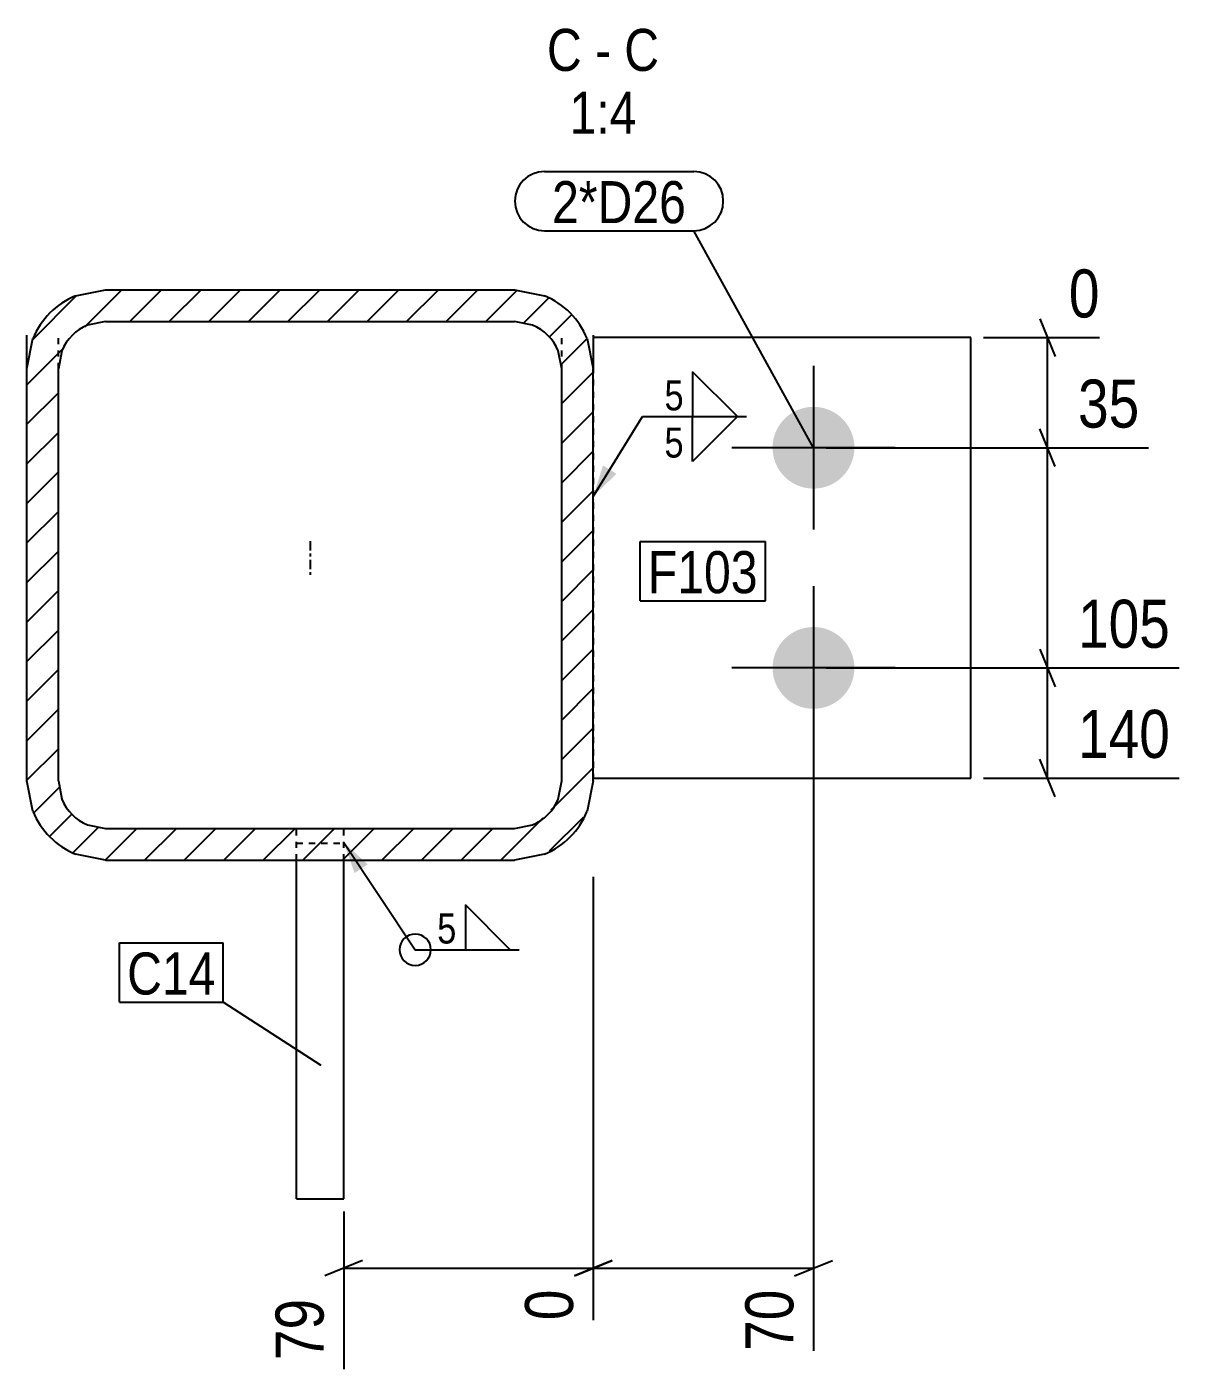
# Model space of a CAD drawing. Header units: millimetres. Extents: x 26 to 49553, y 9 to 1572.
# Drawn here: x 20318.4 to 20685, y 9.3 to 436.3 of the extents above; entities that cross this region are included whole.
import ezdxf

# ---------------------------------------------------------------- set-up
doc = ezdxf.new("R2010")
doc.units = ezdxf.units.MM
doc.linetypes.add('DXK_LINE_DOT2', pattern=[3.9198, 1.9599, -1.9599])
doc.linetypes.add('DXK_LINE_DOT3', pattern=[5.9187, 2.979, -0.9799, 0.9799, -0.9799])
for name, color, linetype in [('MÅLSÆTNING', 7, 'Continuous'), ('STÅL', 7, 'Continuous'), ('TEKST', 7, 'Continuous')]:
    doc.layers.add(name, color=color, linetype=linetype)
doc.styles.add('Arial Narrow', font='ARIALN.TTF', dxfattribs={"height": 0.2})

msp = doc.modelspace()

# ---------------------------------------------------------------- hatches: boundary and pattern name
at = {"layer": 'STÅL', "linetype": 'Continuous'}
h = msp.add_hatch(dxfattribs=at)
h.set_pattern_fill('', scale=2.8, style=0, pattern_type=0)
h.set_pattern_definition([(45, (20496.533, 337.227), (-6.28618, 6.28618), [])])
h.paths.add_polyline_path([(20498.44, 327.59), (20496.53, 337.23), (20491.11, 345.4), (20483, 350.86), (20473.44, 352.78), (20343.44, 352.78), (20333.87, 350.86), (20325.76, 345.4), (20320.34, 337.23), (20318.44, 327.59), (20318.44, 196.61), (20320.34, 186.97), (20325.76, 178.8), (20333.87, 173.34), (20343.44, 171.42), (20473.44, 171.42), (20483, 173.34), (20491.11, 178.8), (20496.53, 186.97), (20498.44, 196.61)])
h.paths.add_polyline_path([(20487.29, 190.83), (20484.04, 185.93), (20479.18, 182.65), (20473.44, 181.5), (20343.44, 181.5), (20337.7, 182.65), (20332.83, 185.93), (20329.58, 190.83), (20328.44, 196.61), (20328.44, 327.59), (20329.58, 333.37), (20332.83, 338.27), (20337.7, 341.55), (20343.44, 342.7), (20473.44, 342.7), (20479.18, 341.55), (20484.04, 338.27), (20487.29, 333.37), (20488.44, 327.59), (20488.44, 196.61)])
for points in [[(20568.44, 289.55, -1), (20568.44, 315.55, -1)], [(20568.44, 219.55, -1), (20568.44, 245.55, -1)]]:
    msp.add_hatch(color=96, dxfattribs=at).paths.add_polyline_path(points)
at = {"layer": 'TEKST', "linetype": 'Continuous'}
for points in [[(20505.82, 294.28), (20498.44, 287.08), (20501.56, 296.91)], [(20422.6, 167.36), (20419.14, 177.07), (20426.76, 170.13)]]:
    msp.add_hatch(color=3, dxfattribs=at).paths.add_polyline_path(points)

# ---------------------------------------------------------------- linework, layer by layer
at = {"layer": 'MÅLSÆTNING', "color": 7, "linetype": 'Continuous'}
for p, q in [((20640.41, 343.55), (20645.21, 331.55)), ((20622.44, 337.55), (20659.36, 337.55)), ((20642.81, 302.55), (20642.81, 337.55)), ((20645.21, 296.55), (20640.41, 308.55)), ((20645.21, 296.55), (20640.41, 308.55)), ((20572.44, 302.55), (20674.94, 302.55)), ((20572.44, 302.55), (20674.94, 302.55)), ((20642.81, 232.55), (20642.81, 302.55)), ((20640.41, 238.55), (20645.21, 226.55)), ((20640.41, 238.55), (20645.21, 226.55)), ((20572.44, 232.55), (20684.69, 232.55)), ((20572.44, 232.55), (20684.69, 232.55)), ((20642.81, 197.55), (20642.81, 232.55)), ((20568.44, 228.55), (20568.44, 15.43)), ((20645.21, 191.55), (20640.41, 203.55)), ((20622.44, 197.55), (20684.69, 197.55)), ((20498.44, 166.13), (20498.44, 25.18)), ((20498.44, 166.13), (20498.44, 25.18)), ((20419.14, 59.79), (20419.14, 9.6)), ((20425.14, 44.13), (20413.14, 39.33)), ((20504.44, 44.13), (20492.44, 39.33)), ((20492.44, 39.33), (20504.44, 44.13)), ((20562.44, 39.33), (20574.44, 44.13)), ((20419.14, 41.73), (20498.44, 41.73)), ((20498.44, 41.73), (20568.44, 41.73))]:
    msp.add_line(p, q, dxfattribs=at)
at = {"layer": 'STÅL', "color": 2, "linetype": 'Continuous'}
for p, q in [((20333.87, 350.86), (20343.44, 352.78)), ((20343.44, 352.78), (20473.44, 352.78)), ((20473.44, 352.78), (20483, 350.86)), ((20343.44, 342.7), (20337.7, 341.55)), ((20343.44, 342.7), (20473.44, 342.7)), ((20479.18, 341.55), (20473.44, 342.7)), ((20318.44, 327.59), (20318.44, 338.35)), ((20498.44, 338.35), (20498.44, 337.55)), ((20498.44, 337.55), (20498.44, 332.13)), ((20618.44, 337.55), (20498.44, 337.55)), ((20618.44, 197.55), (20618.44, 337.55)), ((20318.44, 327.59), (20320.34, 337.23)), ((20329.58, 333.37), (20328.44, 327.59)), ((20488.44, 327.59), (20487.29, 333.37)), ((20496.53, 337.23), (20498.44, 327.59)), ((20498.44, 332.13), (20498.44, 327.59)), ((20318.44, 196.61), (20318.44, 327.59)), ((20328.44, 196.61), (20328.44, 327.59)), ((20488.44, 196.61), (20488.44, 327.59)), ((20498.44, 196.61), (20498.44, 327.59)), ((20320.34, 186.97), (20318.44, 196.61)), ((20328.44, 196.61), (20329.58, 190.83)), ((20487.29, 190.83), (20488.44, 196.61)), ((20498.44, 196.61), (20496.53, 186.97)), ((20498.44, 197.55), (20618.44, 197.55)), ((20337.7, 182.65), (20343.44, 181.5)), ((20343.44, 181.5), (20473.44, 181.5)), ((20473.44, 181.5), (20479.18, 182.65)), ((20343.44, 171.42), (20333.87, 173.34)), ((20343.44, 171.42), (20473.44, 171.42)), ((20404.14, 63.79), (20404.14, 171.42)), ((20419.14, 63.79), (20419.14, 171.42)), ((20483, 173.34), (20473.44, 171.42)), ((20404.14, 63.79), (20419.14, 63.79))]:
    msp.add_line(p, q, dxfattribs=at)
at = {"layer": 'STÅL', "color": 7, "linetype": 'DXK_LINE_DOT2'}
for p, q in [((20328.44, 327.59), (20328.44, 338.35)), ((20488.44, 327.59), (20488.44, 338.35)), ((20498.44, 337.55), (20498.44, 332.13)), ((20498.44, 332.13), (20498.44, 197.55)), ((20318.44, 196.61), (20318.44, 207.37)), ((20328.44, 196.61), (20328.44, 207.37)), ((20488.44, 196.61), (20488.44, 207.37)), ((20498.44, 196.61), (20498.44, 197.55)), ((20404.14, 171.42), (20404.14, 182.18)), ((20419.14, 171.42), (20419.14, 182.18)), ((20404.14, 176.89), (20419.14, 176.89))]:
    msp.add_line(p, q, dxfattribs=at)
at = {"layer": 'STÅL', "color": 96, "linetype": 'Continuous'}
for p, q in [((20568.44, 328.55), (20568.44, 276.55)), ((20594.44, 302.55), (20542.44, 302.55)), ((20568.44, 258.55), (20568.44, 206.55)), ((20594.44, 232.55), (20542.44, 232.55))]:
    msp.add_line(p, q, dxfattribs=at)
at = {"layer": 'STÅL', "color": 7, "linetype": 'DXK_LINE_DOT3'}
msp.add_line((20408.44, 272.86), (20408.44, 262.1), dxfattribs=at)
at = {"layer": 'STÅL', "color": 2, "linetype": 'Continuous'}
for centre, radius, start, end in [((20343.56, 327.71), 25.09, 112.7149, 157.7138), ((20473.31, 327.71), 25.09, 22.2862, 67.2851), ((20343.51, 327.66), 15.06, 112.7149, 157.7138), ((20473.36, 327.66), 15.06, 22.2862, 67.2851), ((20343.51, 196.54), 15.06, 202.2862, 247.2851), ((20473.36, 196.54), 15.06, 292.7149, 337.7138), ((20343.56, 196.49), 25.09, 202.2862, 247.2851), ((20473.31, 196.49), 25.09, 292.7149, 337.7138)]:
    msp.add_arc(centre, radius, start, end, dxfattribs=at)
at = {"layer": 'TEKST', "color": 7, "linetype": 'Continuous'}
for p, q in [((20482.96, 390.34), (20530.39, 390.34)), ((20482.96, 371.54), (20530.39, 371.54)), ((20568.44, 302.55), (20530.39, 371.54)), ((20513.38, 272.71), (20553.14, 272.71)), ((20513.38, 253.91), (20513.38, 272.71)), ((20553.14, 253.91), (20553.14, 272.71)), ((20513.38, 253.91), (20553.14, 253.91)), ((20347.91, 145.12), (20380.85, 145.12)), ((20347.91, 126.32), (20347.91, 145.12)), ((20380.85, 126.32), (20380.85, 145.12)), ((20347.91, 126.32), (20380.85, 126.32)), ((20411.98, 106.11), (20380.85, 126.32))]:
    msp.add_line(p, q, dxfattribs=at)
at = {"layer": 'TEKST', "color": 3, "linetype": 'Continuous'}
for p, q in [((20498.44, 287.08), (20514.08, 312.43)), ((20419.14, 177.07), (20441.85, 142.95))]:
    msp.add_line(p, q, dxfattribs=at)
at = {"layer": 'TEKST', "color": 7, "linetype": 'Continuous'}
for centre, start, end in [((20482.96, 380.94), 90, 270), ((20530.39, 380.94), 270, 90)]:
    msp.add_arc(centre, 9.4, start, end, dxfattribs=at)
at = {"layer": 'TEKST', "color": 3, "linetype": 'Continuous'}
msp.add_arc((20441.85, 142.95), 5, 90, 270, dxfattribs=at)

# ---------------------------------------------------------------- wipeouts: each hides what was drawn before it
at = {"color": 0, "linetype": 'Continuous'}
for points, layer in [([(20675.22, 305.75), (20675.22, 328.15), (20649.32, 328.15), (20649.32, 305.75)], 'MÅLSÆTNING'), ([(20684.97, 235.75), (20684.97, 258.15), (20649.32, 258.15), (20649.32, 235.75)], 'MÅLSÆTNING'), ([(20684.97, 200.75), (20684.97, 223.15), (20649.32, 223.15), (20649.32, 200.75)], 'MÅLSÆTNING'), ([(20415.94, 35.21), (20393.54, 35.21), (20393.54, 9.31), (20415.94, 9.31)], 'MÅLSÆTNING'), ([(20494.81, 422.34), (20494.81, 436.34), (20483.74, 436.34), (20483.74, 422.34)], 'TEKST'), ([(20504.11, 422.34), (20504.11, 436.34), (20499.01, 436.34), (20499.01, 422.34)], 'TEKST'), ([(20519.39, 422.34), (20519.39, 436.34), (20508.31, 436.34), (20508.31, 422.34)], 'TEKST'), ([(20512.23, 402.34), (20512.23, 416.34), (20490.9, 416.34), (20490.9, 402.34)], 'TEKST'), ([(20527.98, 298.63), (20527.98, 310.23), (20520.28, 310.23), (20520.28, 298.63)], 'TEKST')]:
    msp.add_wipeout(points, dxfattribs=at).dxf.layer = layer
at = {"color": 0}
for points in [[(20527.99, 373.94), (20527.99, 387.94), (20485.36, 387.94), (20485.36, 373.94)], [(20527.98, 313.63), (20527.98, 325.23), (20520.28, 325.23), (20520.28, 313.63)], [(20550.74, 256.31), (20550.74, 270.31), (20515.78, 270.31), (20515.78, 256.31)], [(20455.75, 144.15), (20455.75, 155.75), (20448.05, 155.75), (20448.05, 144.15)], [(20378.45, 128.72), (20378.45, 142.72), (20350.31, 142.72), (20350.31, 128.72)]]:
    msp.add_wipeout(points, dxfattribs=at).dxf.layer = 'TEKST'

# ---------------------------------------------------------------- next in the draw order: linework, layer by layer
at = {"layer": 'TEKST', "color": 3, "linetype": 'Continuous'}
for p, q in [((20544.32, 312.43), (20530.04, 326.72)), ((20530.04, 326.72), (20530.04, 312.43)), ((20514.08, 312.43), (20547.18, 312.43)), ((20530.04, 312.43), (20544.32, 312.43)), ((20530.04, 312.43), (20544.32, 312.43)), ((20544.32, 312.43), (20530.04, 298.15)), ((20530.04, 298.15), (20530.04, 312.43)), ((20472.09, 142.95), (20457.8, 157.23)), ((20457.8, 157.23), (20457.8, 142.95)), ((20441.85, 142.95), (20474.95, 142.95)), ((20457.8, 142.95), (20472.09, 142.95))]:
    msp.add_line(p, q, dxfattribs=at)
msp.add_arc((20441.85, 142.95), 5, 270, 90, dxfattribs=at)

# ---------------------------------------------------------------- next in the draw order: texts
at = {"layer": 'MÅLSÆTNING', "color": 3, "linetype": 'Continuous', "style": 'Arial Narrow'}
for s, p in [('35', (20652.52, 308.95)), ('105', (20652.52, 238.95)), ('140', (20652.52, 203.95))]:
    msp.add_text(s, height=15.271, dxfattribs=at).set_placement(p)
msp.add_text('79', height=15.271, rotation=90.0002, dxfattribs=at).set_placement((20412.74, 12.51))
at = {"layer": 'TEKST', "color": 3, "linetype": 'Continuous', "style": 'Arial Narrow'}
for s, height, p in [('C', 13.36, (20483.74, 422.34)), ('C', 13.36, (20508.31, 422.34)), ('-', 13.36, (20499.01, 422.34)), ('1:4', 13.362, (20490.9, 402.34)), ('5', 9.54, (20521.08, 299.43))]:
    msp.add_text(s, height=height, dxfattribs=at).set_placement(p)
at = {"layer": 'TEKST', "color": 3, "style": 'Arial Narrow'}
for p in [(20521.08, 314.43), (20448.85, 144.95)]:
    msp.add_text('5', height=9.54, dxfattribs=at).set_placement(p)

# ---------------------------------------------------------------- next in the draw order: wipeouts: each hides what was drawn before it
at = {"color": 0, "linetype": 'Continuous'}
for points in [[(20662.56, 340.75), (20662.56, 363.15), (20646.41, 363.15), (20646.41, 340.75)], [(20495.24, 38.13), (20472.84, 38.13), (20472.84, 21.98), (20495.24, 21.98)], [(20565.24, 38.13), (20542.84, 38.13), (20542.84, 12.23), (20565.24, 12.23)]]:
    msp.add_wipeout(points, dxfattribs=at).dxf.layer = 'MÅLSÆTNING'
at = {"color": 0}
for points in [[(20527.99, 373.94), (20527.99, 387.94), (20485.36, 387.94), (20485.36, 373.94)], [(20550.74, 256.31), (20550.74, 270.31), (20515.78, 270.31), (20515.78, 256.31)], [(20378.45, 128.72), (20378.45, 142.72), (20350.31, 142.72), (20350.31, 128.72)]]:
    msp.add_wipeout(points, dxfattribs=at).dxf.layer = 'TEKST'

# ---------------------------------------------------------------- next in the draw order: texts
at = {"layer": 'MÅLSÆTNING', "color": 3, "linetype": 'Continuous', "style": 'Arial Narrow'}
msp.add_text('0', height=15.27, dxfattribs=at).set_placement((20649.61, 343.95))
for s, height, p in [('0', 15.27, (20492.04, 25.18)), ('70', 15.271, (20562.04, 15.43))]:
    msp.add_text(s, height=height, rotation=90.0002, dxfattribs=at).set_placement(p)
at = {"layer": 'TEKST', "color": 3, "style": 'Arial Narrow'}
for s, p in [('2*D26', (20485.36, 373.94)), ('F103', (20515.78, 256.31)), ('C14', (20350.31, 128.72))]:
    msp.add_text(s, height=13.362, dxfattribs=at).set_placement(p)

doc.saveas('drawing.dxf')
